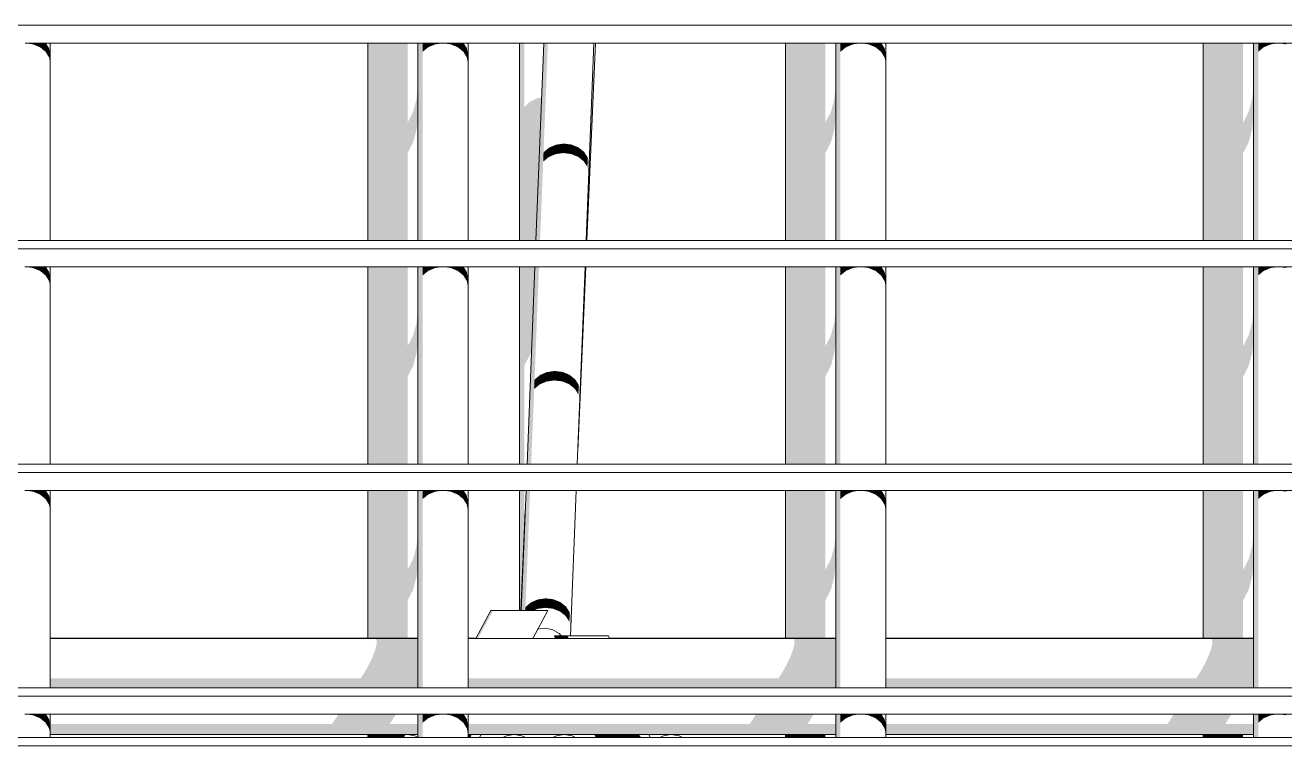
# Model space of a CAD drawing. Header units: millimetres. Extents: x -71878 to 121433, y -67383 to 83273.
# Drawn here: x 76839 to 79855, y -45549 to -43824 of the extents above; entities that cross this region are included whole.
import ezdxf

# ---------------------------------------------------------------- set-up
doc = ezdxf.new("R2010")
doc.units = ezdxf.units.MM
doc.header["$MEASUREMENT"] = 0
for name, color, linetype, lineweight in [('COLUMNAS_Pluma_Nº__1', 7, 'Continuous', 0), ('ENTIRADO_Pluma_Nº__21', 7, 'Continuous', 5), ('Vigas_Pluma_Nº__21', 7, 'Continuous', 5)]:
    doc.layers.add(name, color=color, linetype=linetype, lineweight=lineweight)
doc.layers.add('COLUMNAS_Pluma_Nº__3', color=7, linetype='Continuous', lineweight=0, true_color=0x646464)
doc.layers.add('Vigas_Pluma_Nº__3', color=7, linetype='Continuous', lineweight=0, true_color=0x646464)

msp = doc.modelspace()

# ---------------------------------------------------------------- hatches: boundary and pattern name
at = {"layer": 'COLUMNAS_Pluma_Nº__3', "linetype": 'Continuous', "lineweight": 0, "true_color": 0x191919}
for points in [[(78025.299, -43867.44), (78022.362, -43867.44), (78022.362, -44339.609), (78025.299, -44339.609)], [(78033.821, -43867.44), (78025.299, -43867.44), (78025.299, -44339.609), (78033.821, -44339.609)], [(78201.162, -43932.32), (78190.718, -44169.758), (78192.057, -44158.261), (78202.501, -43920.822)], [(78201.162, -43932.32), (78197.684, -43941.922), (78188.39, -44176.185), (78190.718, -44169.758)], [(78047.095, -44339.609), (78047.095, -44007.68), (78033.821, -44020.424), (78033.821, -44339.609)], [(78047.095, -44007.681), (78047.095, -44339.609), (78061.939, -44339.609), (78063.821, -44292.159), (78063.821, -43999.499)], [(78063.821, -43999.499), (78063.821, -44292.159), (78075.503, -43997.723)], [(78025.299, -44402.863), (78022.362, -44402.863), (78022.362, -44875.032), (78025.299, -44875.032)], [(78025.299, -44875.032), (78033.821, -44875.032), (78033.821, -44402.863), (78025.299, -44402.863)], [(78033.821, -44638.442), (78047.095, -44614.531), (78047.095, -44402.863), (78033.821, -44402.863)], [(78047.095, -44614.53), (78051.408, -44605.029), (78059.429, -44402.863), (78047.095, -44402.863)], [(78022.362, -44938.285), (78022.362, -45225.379), (78025.299, -45225.379), (78025.299, -44938.285)], [(78025.299, -44938.285), (78025.299, -45225.379), (78025.764, -45225.379), (78033.821, -45042.21), (78033.821, -44938.285)], [(78025.764, -45225.379), (78026.796, -45225.379), (78036.29, -44986.084)], [(77918.453, -45292.02), (77923.335, -45292.02), (77959.115, -45225.379), (77954.233, -45225.379)], [(78106.584, -45286.118), (78108.996, -45292.02), (78113.847, -45292.02), (78111.436, -45286.118)], [(78122.134, -45286.118), (78111.436, -45286.118), (78113.847, -45292.02), (78124.546, -45292.02)], [(78137.632, -45286.119), (78122.134, -45286.119), (78124.546, -45292.02), (78140.044, -45292.02)], [(77899.463, -45521.985), (77899.463, -45529.319), (77902.96, -45529.319), (77906.898, -45521.985)], [(77906.898, -45521.985), (77902.96, -45529.319), (77906.01, -45529.319), (77907.492, -45521.985)], [(78202.966, -45521.985), (78205.963, -45529.319), (78210.814, -45529.319), (78207.817, -45521.985)], [(78207.817, -45521.985), (78210.814, -45529.319), (78221.512, -45529.319), (78218.515, -45521.985)], [(78218.515, -45521.985), (78221.512, -45529.319), (78237.011, -45529.319), (78234.014, -45521.985)], [(78252.795, -45521.985), (78234.014, -45521.985), (78237.011, -45529.319), (78255.792, -45529.319)], [(78252.795, -45521.985), (78255.792, -45529.319), (78276.017, -45529.319), (78273.02, -45521.985)], [(78292.71, -45521.985), (78273.02, -45521.985), (78276.017, -45529.319), (78295.707, -45529.319)], [(78292.71, -45521.985), (78295.707, -45529.319), (78312.935, -45529.319), (78311.512, -45525.838), (78308.415, -45521.985)], [(78313.727, -45529.319), (78311.512, -45525.838), (78312.935, -45529.319)]]:
    msp.add_hatch(color=250, dxfattribs=at).paths.add_polyline_path(points)
at = {"layer": 'Vigas_Pluma_Nº__3', "linetype": 'Continuous', "lineweight": 0, "true_color": 0x191919}
for points in [[(76839.942, -43867.44), (76858.004, -43869.787), (76858.004, -43867.44)], [(76858.004, -43869.787), (76874.73, -43876.778), (76874.73, -43867.44), (76858.004, -43867.44)], [(76874.73, -43876.778), (76888.004, -43887.667), (76888.004, -43867.44), (76874.73, -43867.44)], [(76888.004, -43867.44), (76888.004, -43887.667), (76896.526, -43901.388), (76896.526, -43879.152), (76889.251, -43867.44)], [(77662.399, -43867.44), (77659.463, -43867.44), (77659.463, -44339.609), (77662.399, -44339.609)], [(77662.399, -43867.44), (77662.399, -44339.609), (77670.922, -44339.609), (77670.922, -43867.44)], [(77670.922, -43867.44), (77670.922, -44339.609), (77684.195, -44339.609), (77684.195, -43867.44)], [(77684.195, -44339.609), (77700.922, -44339.609), (77700.922, -43867.44), (77684.195, -43867.44)], [(77719.463, -43867.44), (77700.922, -43867.44), (77700.922, -44339.609), (77719.463, -44339.609)], [(77738.004, -43867.44), (77719.463, -43867.44), (77719.463, -44339.609), (77738.004, -44339.609)], [(77754.73, -43867.44), (77738.004, -43867.44), (77738.004, -44339.609), (77754.73, -44339.609)], [(77782.399, -43867.44), (77779.463, -43867.44), (77779.463, -44339.609), (77782.399, -44339.609)], [(77790.922, -43867.44), (77782.399, -43867.44), (77782.399, -44339.609), (77790.922, -44339.609)], [(77790.922, -43887.667), (77804.196, -43876.778), (77804.195, -43867.44), (77790.922, -43867.44)], [(77804.195, -43867.44), (77804.195, -43876.778), (77820.922, -43869.787), (77820.922, -43867.44)], [(77820.922, -43867.44), (77820.922, -43869.787), (77838.983, -43867.44)], [(77858.004, -43867.44), (77839.941, -43867.44), (77858.004, -43869.787)], [(77858.004, -43869.787), (77874.73, -43876.778), (77874.73, -43867.44), (77858.004, -43867.44)], [(77874.73, -43876.778), (77888.004, -43887.667), (77888.004, -43867.44), (77874.73, -43867.44)], [(77888.004, -43867.44), (77888.004, -43887.667), (77896.526, -43901.388), (77896.526, -43879.152), (77889.251, -43867.44)], [(78061.939, -44339.609), (78064.023, -44339.609), (78082.756, -43867.44), (78080.672, -43867.44)], [(78064.023, -44339.609), (78071.774, -44339.609), (78090.507, -43867.44), (78082.756, -43867.44)], [(78662.399, -43867.44), (78659.463, -43867.44), (78659.463, -44339.609), (78662.399, -44339.609)], [(78662.399, -44339.609), (78670.922, -44339.609), (78670.922, -43867.44), (78662.399, -43867.44)], [(78684.195, -43867.44), (78670.922, -43867.44), (78670.922, -44339.609), (78684.195, -44339.609)], [(78700.922, -43867.44), (78684.195, -43867.44), (78684.195, -44339.609), (78700.922, -44339.609)], [(78719.463, -43867.44), (78700.921, -43867.44), (78700.921, -44339.609), (78719.463, -44339.609)], [(78738.004, -43867.44), (78719.463, -43867.44), (78719.463, -44339.609), (78738.004, -44339.609)], [(78754.73, -43867.44), (78738.004, -43867.44), (78738.004, -44339.609), (78754.73, -44339.609)], [(78779.463, -43867.44), (78779.463, -44339.609), (78782.399, -44339.609), (78782.399, -43867.44)], [(78782.399, -43867.44), (78782.399, -44339.609), (78790.922, -44339.609), (78790.922, -43867.44)], [(78790.922, -43867.44), (78790.922, -43887.667), (78804.195, -43876.778), (78804.195, -43867.44)], [(78804.195, -43867.44), (78804.196, -43876.778), (78820.921, -43869.787), (78820.922, -43867.44)], [(78820.922, -43869.787), (78838.984, -43867.44), (78820.922, -43867.44)], [(78858.004, -43867.44), (78839.941, -43867.44), (78858.004, -43869.787)], [(78858.004, -43869.787), (78874.73, -43876.778), (78874.73, -43867.44), (78858.004, -43867.44)], [(78874.73, -43876.778), (78888.004, -43887.667), (78888.004, -43867.44), (78874.73, -43867.44)], [(78888.004, -43867.44), (78888.004, -43887.667), (78896.526, -43901.388), (78896.526, -43879.152), (78889.251, -43867.44)], [(79659.463, -43867.44), (79659.463, -44339.609), (79662.399, -44339.609), (79662.399, -43867.44)], [(79670.922, -43867.44), (79662.399, -43867.44), (79662.399, -44339.609), (79670.922, -44339.609)], [(79684.195, -43867.44), (79670.921, -43867.44), (79670.921, -44339.609), (79684.195, -44339.609)], [(79700.922, -43867.44), (79684.195, -43867.44), (79684.195, -44339.609), (79700.922, -44339.609)], [(79700.922, -44339.609), (79719.463, -44339.609), (79719.463, -43867.44), (79700.922, -43867.44)], [(79719.463, -44339.609), (79738.004, -44339.609), (79738.004, -43867.44), (79719.463, -43867.44)], [(79738.004, -44339.609), (79754.73, -44339.609), (79754.73, -43867.44), (79738.004, -43867.44)], [(79779.463, -43867.44), (79779.463, -44339.609), (79782.399, -44339.609), (79782.399, -43867.44)], [(79782.399, -43867.44), (79782.399, -44339.609), (79790.922, -44339.609), (79790.922, -43867.44)], [(79790.922, -43887.667), (79804.196, -43876.778), (79804.195, -43867.44), (79790.922, -43867.44)], [(79804.195, -43867.44), (79804.195, -43876.778), (79820.921, -43869.787), (79820.922, -43867.44)], [(79820.922, -43867.44), (79820.921, -43869.787), (79838.984, -43867.44)], [(79839.942, -43867.44), (79858.004, -43869.787), (79858.004, -43867.44)], [(76896.526, -43901.388), (76899.463, -43916.598), (76899.463, -43894.362), (76896.526, -43879.152)], [(77896.526, -43901.388), (77899.463, -43916.598), (77899.463, -43894.362), (77896.526, -43879.152)], [(78896.526, -43901.388), (78899.463, -43916.598), (78899.463, -43894.362), (78896.526, -43879.152)], [(77779.463, -43963.393), (77776.526, -43999.191), (77776.526, -44072.137), (77779.463, -44036.338)], [(78779.463, -43963.393), (78776.526, -43999.191), (78776.526, -44072.137), (78779.463, -44036.338)], [(79779.463, -43963.393), (79776.526, -43999.191), (79776.526, -44072.137), (79779.463, -44036.338)], [(77776.526, -43999.191), (77768.004, -44031.486), (77768.004, -44104.432), (77776.526, -44072.137)], [(78776.526, -43999.191), (78768.004, -44031.486), (78768.004, -44104.432), (78776.526, -44072.137)], [(79776.526, -43999.191), (79768.004, -44031.486), (79768.004, -44104.432), (79776.526, -44072.137)], [(77768.004, -44104.432), (77768.004, -44031.486), (77754.73, -44057.115), (77754.73, -44130.061)], [(78768.004, -44031.486), (78754.73, -44057.115), (78754.73, -44130.061), (78768.004, -44104.432)], [(79768.003, -44031.486), (79754.73, -44057.115), (79754.73, -44130.062), (79768.003, -44104.432)], [(78092.36, -44139.848), (78108.974, -44132.704), (78109.87, -44110.098), (78093.257, -44117.243)], [(78108.973, -44132.704), (78127.477, -44130.12), (78128.374, -44107.514), (78109.87, -44110.098)], [(78127.477, -44130.12), (78146.06, -44132.349), (78146.957, -44109.743), (78128.374, -44107.514)], [(78146.06, -44132.349), (78162.902, -44139.173), (78163.799, -44116.567), (78146.957, -44109.743)], [(78079.263, -44150.854), (78092.36, -44139.848), (78093.257, -44117.243), (78080.16, -44128.248)], [(78162.902, -44139.173), (78176.356, -44149.924), (78177.253, -44127.318), (78163.799, -44116.567)], [(78176.356, -44149.924), (78185.104, -44163.549), (78186.001, -44140.944), (78177.253, -44127.318)], [(78185.104, -44163.549), (78188.29, -44178.716), (78189.187, -44156.11), (78186.001, -44140.944)], [(76858.004, -44402.863), (76840.061, -44402.863), (76858.004, -44405.194)], [(76858.004, -44405.194), (76874.73, -44412.185), (76874.73, -44402.863), (76858.004, -44402.863)], [(76874.73, -44412.185), (76888.004, -44423.074), (76888.004, -44402.863), (76874.73, -44402.863)], [(76888.004, -44402.863), (76888.004, -44423.074), (76896.526, -44436.795), (76896.526, -44414.559), (76889.261, -44402.863)], [(77659.463, -44402.863), (77659.463, -44875.032), (77662.399, -44875.032), (77662.399, -44402.863)], [(77662.399, -44402.863), (77662.399, -44875.032), (77670.922, -44875.032), (77670.922, -44402.863)], [(77670.922, -44402.863), (77670.922, -44875.032), (77684.195, -44875.032), (77684.195, -44402.863)], [(77684.195, -44402.863), (77684.195, -44875.032), (77700.922, -44875.032), (77700.922, -44402.863)], [(77700.922, -44402.863), (77700.922, -44875.032), (77719.463, -44875.032), (77719.463, -44402.863)], [(77738.004, -44402.863), (77719.463, -44402.863), (77719.463, -44875.032), (77738.004, -44875.032)], [(77738.004, -44402.863), (77738.004, -44875.032), (77754.73, -44875.032), (77754.73, -44402.863)], [(77779.463, -44402.863), (77779.463, -44875.032), (77782.399, -44875.032), (77782.399, -44402.863)], [(77790.922, -44402.863), (77782.399, -44402.863), (77782.399, -44875.032), (77790.922, -44875.032)], [(77790.922, -44423.074), (77804.195, -44412.185), (77804.195, -44402.863), (77790.922, -44402.863)], [(77804.195, -44412.185), (77820.921, -44405.194), (77820.922, -44402.863), (77804.195, -44402.863)], [(77820.922, -44405.194), (77838.865, -44402.862), (77820.922, -44402.863)], [(77840.061, -44402.863), (77858.004, -44405.194), (77858.004, -44402.863)], [(77858.004, -44405.194), (77874.73, -44412.185), (77874.73, -44402.863), (77858.004, -44402.863)], [(77874.73, -44412.185), (77888.004, -44423.074), (77888.004, -44402.863), (77874.73, -44402.863)], [(77888.004, -44402.863), (77888.004, -44423.074), (77896.526, -44436.795), (77896.526, -44414.559), (77889.261, -44402.863)], [(78040.696, -44875.032), (78042.78, -44875.032), (78061.513, -44402.863), (78059.429, -44402.863)], [(78042.78, -44875.032), (78050.531, -44875.032), (78069.265, -44402.863), (78061.513, -44402.863)], [(78659.463, -44875.032), (78662.399, -44875.032), (78662.399, -44402.863), (78659.463, -44402.863)], [(78662.399, -44402.863), (78662.399, -44875.032), (78670.922, -44875.032), (78670.922, -44402.863)], [(78670.922, -44402.863), (78670.922, -44875.032), (78684.195, -44875.032), (78684.195, -44402.863)], [(78684.195, -44402.863), (78684.195, -44875.032), (78700.922, -44875.032), (78700.922, -44402.863)], [(78700.922, -44402.863), (78700.921, -44875.032), (78719.463, -44875.032), (78719.463, -44402.863)], [(78719.463, -44402.863), (78719.463, -44875.032), (78738.004, -44875.032), (78738.004, -44402.863)], [(78738.004, -44402.863), (78738.004, -44875.032), (78754.73, -44875.032), (78754.73, -44402.863)], [(78779.463, -44402.863), (78779.463, -44875.032), (78782.399, -44875.032), (78782.399, -44402.863)], [(78782.399, -44875.032), (78790.922, -44875.032), (78790.922, -44402.863), (78782.399, -44402.863)], [(78790.922, -44402.863), (78790.921, -44423.074), (78804.195, -44412.185), (78804.195, -44402.863)], [(78804.196, -44412.185), (78820.922, -44405.194), (78820.922, -44402.863), (78804.195, -44402.863)], [(78820.922, -44405.194), (78838.863, -44402.863), (78820.922, -44402.863)], [(78858.004, -44402.863), (78840.061, -44402.863), (78858.004, -44405.194)], [(78858.004, -44405.194), (78874.73, -44412.185), (78874.73, -44402.863), (78858.004, -44402.863)], [(78874.73, -44412.185), (78888.004, -44423.074), (78888.004, -44402.863), (78874.73, -44402.863)], [(78888.004, -44402.863), (78888.004, -44423.074), (78896.526, -44436.795), (78896.526, -44414.559), (78889.261, -44402.863)], [(79662.399, -44402.863), (79659.463, -44402.863), (79659.463, -44875.032), (79662.399, -44875.032)], [(79662.399, -44402.863), (79662.399, -44875.032), (79670.922, -44875.032), (79670.922, -44402.863)], [(79684.195, -44402.863), (79670.922, -44402.863), (79670.922, -44875.032), (79684.195, -44875.032)], [(79700.922, -44402.863), (79684.195, -44402.863), (79684.195, -44875.032), (79700.922, -44875.032)], [(79719.463, -44402.863), (79700.922, -44402.863), (79700.922, -44875.032), (79719.463, -44875.032)], [(79719.463, -44402.863), (79719.463, -44875.032), (79738.004, -44875.032), (79738.004, -44402.863)], [(79738.004, -44402.863), (79738.004, -44875.032), (79754.73, -44875.032), (79754.73, -44402.863)], [(79779.463, -44402.863), (79779.463, -44875.032), (79782.399, -44875.032), (79782.399, -44402.863)], [(79790.922, -44402.863), (79782.399, -44402.863), (79782.399, -44875.032), (79790.922, -44875.032)], [(79790.922, -44402.863), (79790.922, -44423.074), (79804.195, -44412.185), (79804.195, -44402.863)], [(79804.195, -44402.863), (79804.195, -44412.185), (79820.921, -44405.194), (79820.922, -44402.863)], [(79820.922, -44405.194), (79838.865, -44402.862), (79820.922, -44402.863)], [(79840.061, -44402.863), (79858.004, -44405.194), (79858.004, -44402.863)], [(76896.526, -44436.795), (76899.463, -44452.005), (76899.463, -44429.769), (76896.526, -44414.559)], [(77896.526, -44436.795), (77899.463, -44452.005), (77899.463, -44429.769), (77896.526, -44414.559)], [(78896.526, -44436.795), (78899.463, -44452.005), (78899.463, -44429.769), (78896.526, -44414.559)], [(77779.463, -44498.799), (77776.526, -44534.598), (77776.526, -44607.544), (77779.463, -44571.745)], [(78779.463, -44498.799), (78776.526, -44534.598), (78776.526, -44607.544), (78779.463, -44571.745)], [(79779.463, -44498.799), (79776.526, -44534.598), (79776.526, -44607.544), (79779.463, -44571.745)], [(77776.526, -44534.598), (77768.004, -44566.893), (77768.004, -44639.838), (77776.526, -44607.544)], [(78776.526, -44534.598), (78768.004, -44566.892), (78768.004, -44639.838), (78776.526, -44607.544)], [(79776.526, -44534.598), (79768.004, -44566.893), (79768.004, -44639.838), (79776.526, -44607.544)], [(77768.003, -44566.893), (77754.73, -44592.521), (77754.73, -44665.467), (77768.003, -44639.839)], [(78768.003, -44566.893), (78754.73, -44592.521), (78754.73, -44665.467), (78768.003, -44639.839)], [(79768.004, -44566.892), (79754.73, -44592.522), (79754.73, -44665.468), (79768.003, -44639.839)], [(78071.662, -44661.551), (78070.765, -44684.157), (78087.378, -44677.012), (78088.275, -44654.407)], [(78087.378, -44677.012), (78105.882, -44674.428), (78106.779, -44651.822), (78088.275, -44654.407)], [(78105.882, -44674.428), (78124.465, -44676.657), (78125.361, -44654.051), (78106.779, -44651.822)], [(78124.464, -44676.657), (78141.307, -44683.481), (78142.204, -44660.875), (78125.361, -44654.051)], [(78057.668, -44695.162), (78070.765, -44684.157), (78071.662, -44661.551), (78058.565, -44672.557)], [(78141.307, -44683.481), (78154.761, -44694.232), (78155.657, -44671.626), (78142.204, -44660.875)], [(78154.761, -44694.232), (78163.509, -44707.858), (78164.405, -44685.252), (78155.657, -44671.626)], [(78163.509, -44707.858), (78166.695, -44723.024), (78167.591, -44700.419), (78164.405, -44685.252)], [(76840.181, -44938.285), (76858.004, -44940.601), (76858.004, -44938.285)], [(76858.004, -44940.601), (76874.73, -44947.592), (76874.73, -44938.285), (76858.004, -44938.285)], [(76874.73, -44947.592), (76888.004, -44958.481), (76888.004, -44938.285), (76874.73, -44938.285)], [(76888.004, -44938.285), (76888.004, -44958.481), (76896.526, -44972.202), (76896.526, -44949.966), (76889.271, -44938.285)], [(76896.526, -44972.202), (76899.463, -44987.412), (76899.463, -44965.176), (76896.526, -44949.966)], [(77662.399, -44938.285), (77659.463, -44938.285), (77659.463, -45291.333), (77662.399, -45291.333)], [(77662.399, -44938.285), (77662.399, -45291.333), (77670.922, -45291.333), (77670.922, -44938.285)], [(77670.922, -44938.285), (77670.922, -45291.333), (77684.195, -45291.333), (77684.195, -44938.285)], [(77700.922, -44938.285), (77684.195, -44938.285), (77684.195, -45291.333), (77700.922, -45291.333)], [(77719.463, -44938.285), (77700.922, -44938.285), (77700.922, -45291.333), (77719.463, -45291.333)], [(77719.463, -44938.285), (77719.463, -45291.333), (77738.004, -45291.333), (77738.004, -44938.285)], [(77738.004, -44938.285), (77738.004, -45291.333), (77754.73, -45291.333), (77754.73, -44938.285)], [(77779.463, -44938.285), (77779.463, -45410.455), (77782.399, -45410.455), (77782.399, -44938.285)], [(77782.399, -44938.285), (77782.399, -45410.455), (77790.922, -45410.455), (77790.922, -44938.285)], [(77790.922, -44958.481), (77804.196, -44947.592), (77804.195, -44938.285), (77790.922, -44938.285)], [(77804.195, -44947.592), (77820.921, -44940.601), (77820.922, -44938.285), (77804.195, -44938.285)], [(77820.921, -44940.601), (77838.745, -44938.285), (77820.922, -44938.285)], [(77840.181, -44938.285), (77858.004, -44940.601), (77858.004, -44938.285)], [(77858.004, -44940.601), (77874.73, -44947.592), (77874.73, -44938.285), (77858.004, -44938.285)], [(77874.73, -44947.592), (77888.004, -44958.481), (77888.004, -44938.285), (77874.73, -44938.285)], [(77888.004, -44938.285), (77888.004, -44958.481), (77896.526, -44972.202), (77896.526, -44949.966), (77889.271, -44938.285)], [(77896.526, -44972.202), (77899.463, -44987.412), (77899.463, -44965.176), (77896.526, -44949.966)], [(78038.186, -44938.285), (78026.796, -45225.379), (78028.88, -45225.379), (78040.27, -44938.285)], [(78028.88, -45225.379), (78036.632, -45225.379), (78048.022, -44938.285), (78040.27, -44938.285)], [(78659.463, -44938.285), (78659.463, -45291.333), (78662.399, -45291.333), (78662.399, -44938.285)], [(78662.399, -44938.285), (78662.399, -45291.333), (78670.922, -45291.333), (78670.922, -44938.285)], [(78684.195, -44938.285), (78670.922, -44938.285), (78670.922, -45291.333), (78684.195, -45291.333)], [(78684.195, -44938.285), (78684.195, -45291.333), (78700.922, -45291.333), (78700.922, -44938.285)], [(78700.922, -44938.285), (78700.922, -45291.333), (78719.463, -45291.333), (78719.463, -44938.285)], [(78738.004, -44938.285), (78719.463, -44938.285), (78719.463, -45291.333), (78738.004, -45291.333)], [(78754.73, -44938.285), (78738.004, -44938.285), (78738.004, -45291.333), (78754.73, -45291.333)], [(78779.463, -44938.285), (78779.463, -45410.455), (78782.399, -45410.455), (78782.399, -44938.285)], [(78790.922, -44938.285), (78782.399, -44938.285), (78782.399, -45410.455), (78790.922, -45410.455)], [(78790.921, -44958.481), (78804.195, -44947.592), (78804.195, -44938.285), (78790.922, -44938.285)], [(78804.195, -44947.592), (78820.921, -44940.601), (78820.922, -44938.285), (78804.195, -44938.285)], [(78820.921, -44940.601), (78838.744, -44938.285), (78820.922, -44938.285)], [(78858.004, -44938.285), (78840.181, -44938.285), (78858.004, -44940.601)], [(78858.004, -44940.601), (78874.73, -44947.592), (78874.73, -44938.285), (78858.004, -44938.285)], [(78874.73, -44947.592), (78888.004, -44958.481), (78888.004, -44938.285), (78874.73, -44938.285)], [(78888.004, -44938.285), (78888.004, -44958.481), (78896.526, -44972.202), (78896.526, -44949.966), (78889.271, -44938.285)], [(78896.526, -44972.202), (78899.463, -44987.412), (78899.463, -44965.176), (78896.526, -44949.966)], [(79662.399, -44938.285), (79659.463, -44938.285), (79659.463, -45291.333), (79662.399, -45291.333)], [(79662.399, -44938.285), (79662.399, -45291.333), (79670.922, -45291.333), (79670.922, -44938.285)], [(79684.195, -44938.285), (79670.922, -44938.285), (79670.922, -45291.333), (79684.195, -45291.333)], [(79700.922, -44938.285), (79684.195, -44938.285), (79684.195, -45291.333), (79700.922, -45291.333)], [(79700.922, -44938.285), (79700.922, -45291.333), (79719.463, -45291.333), (79719.463, -44938.285)], [(79719.463, -45291.333), (79738.004, -45291.333), (79738.004, -44938.285), (79719.463, -44938.285)], [(79738.004, -44938.285), (79738.004, -45291.333), (79754.73, -45291.333), (79754.73, -44938.285)], [(79779.463, -44938.285), (79779.463, -45410.455), (79782.399, -45410.455), (79782.399, -44938.285)], [(79782.399, -44938.285), (79782.399, -45410.455), (79790.922, -45410.455), (79790.922, -44938.285)], [(79790.922, -44958.481), (79804.196, -44947.592), (79804.195, -44938.285), (79790.922, -44938.285)], [(79804.195, -44947.592), (79820.921, -44940.601), (79820.922, -44938.285), (79804.195, -44938.285)], [(79820.922, -44940.601), (79838.744, -44938.285), (79820.922, -44938.285)], [(79858.004, -44938.285), (79840.181, -44938.286), (79858.004, -44940.601)], [(77779.463, -45034.205), (77776.526, -45070.004), (77776.526, -45142.95), (77779.463, -45107.151)], [(78779.463, -45034.205), (78776.526, -45070.004), (78776.526, -45142.95), (78779.463, -45107.151)], [(79779.463, -45034.205), (79776.526, -45070.004), (79776.526, -45142.95), (79779.463, -45107.151)], [(77776.526, -45070.004), (77768.004, -45102.299), (77768.004, -45175.245), (77776.526, -45142.95)], [(78776.526, -45070.004), (78768.004, -45102.299), (78768.004, -45175.245), (78776.526, -45142.95)], [(79776.526, -45070.004), (79768.004, -45102.299), (79768.004, -45175.245), (79776.526, -45142.95)], [(77768.003, -45102.299), (77754.73, -45127.928), (77754.729, -45200.874), (77768.003, -45175.245)], [(78768.003, -45175.245), (78768.004, -45102.299), (78754.73, -45127.928), (78754.729, -45200.874)], [(79768.004, -45175.245), (79768.004, -45102.299), (79754.73, -45127.928), (79754.73, -45200.874)], [(78065.783, -45221.321), (78084.287, -45218.736), (78085.184, -45196.131), (78066.68, -45198.715)], [(78084.287, -45218.736), (78102.869, -45220.965), (78103.766, -45198.36), (78085.184, -45196.131)], [(78036.632, -45225.379), (78049.292, -45225.379), (78050.066, -45205.86), (78036.969, -45216.865)], [(78056.347, -45225.379), (78065.783, -45221.321), (78066.68, -45198.715), (78050.067, -45205.86), (78049.292, -45225.379)], [(78102.869, -45220.965), (78119.712, -45227.789), (78120.609, -45205.184), (78103.766, -45198.36)], [(78119.712, -45227.789), (78133.165, -45238.541), (78134.062, -45215.935), (78120.609, -45205.184)], [(78133.165, -45238.541), (78141.913, -45252.166), (78142.81, -45229.561), (78134.062, -45215.935)], [(78141.913, -45252.166), (78145.099, -45267.333), (78145.996, -45244.727), (78142.81, -45229.56)], [(77394.335, -45292.02), (77597.414, -45292.02), (77601.164, -45291.333), (77398.086, -45291.333)], [(77678.114, -45316.753), (77672.139, -45333.479), (77779.463, -45333.479), (77779.463, -45316.753)], [(77676.615, -45292.02), (77680.468, -45294.956), (77779.463, -45294.956), (77779.463, -45292.02)], [(77680.984, -45303.479), (77678.114, -45316.753), (77779.463, -45316.753), (77779.463, -45303.479)], [(77680.984, -45303.479), (77779.463, -45303.479), (77779.463, -45294.957), (77680.468, -45294.957)], [(78398.086, -45291.333), (78394.337, -45292.02), (78597.415, -45292.02), (78601.164, -45291.333)], [(78678.115, -45316.753), (78672.139, -45333.479), (78779.463, -45333.479), (78779.463, -45316.753)], [(78676.615, -45292.02), (78680.468, -45294.957), (78779.463, -45294.957), (78779.463, -45292.02)], [(78678.114, -45316.753), (78779.463, -45316.753), (78779.463, -45303.479), (78680.984, -45303.479)], [(78680.468, -45294.957), (78680.984, -45303.479), (78779.463, -45303.479), (78779.463, -45294.957)], [(79398.086, -45291.333), (79394.335, -45292.02), (79597.414, -45292.02), (79601.164, -45291.333)], [(79678.114, -45316.753), (79672.139, -45333.479), (79779.463, -45333.479), (79779.463, -45316.753)], [(79676.615, -45292.02), (79680.468, -45294.957), (79779.463, -45294.957), (79779.463, -45292.02)], [(79680.984, -45303.479), (79678.114, -45316.753), (79779.463, -45316.753), (79779.463, -45303.479)], [(79680.468, -45294.957), (79680.984, -45303.479), (79779.463, -45303.479), (79779.463, -45294.957)], [(77672.139, -45333.479), (77663.643, -45352.02), (77779.463, -45352.02), (77779.463, -45333.479)], [(78663.643, -45352.02), (78779.463, -45352.02), (78779.463, -45333.479), (78672.139, -45333.479)], [(79672.139, -45333.479), (79663.643, -45352.02), (79779.463, -45352.02), (79779.463, -45333.479)], [(77642.582, -45387.287), (77779.463, -45387.287), (77779.463, -45370.561), (77653.458, -45370.561)], [(77663.643, -45352.02), (77653.458, -45370.561), (77779.463, -45370.561), (77779.463, -45352.02)], [(78642.582, -45387.287), (78779.463, -45387.287), (78779.463, -45370.561), (78653.459, -45370.561)], [(78663.643, -45352.02), (78653.458, -45370.561), (78779.463, -45370.561), (78779.463, -45352.02)], [(79653.459, -45370.561), (79642.581, -45387.287), (79779.463, -45387.287), (79779.463, -45370.561)], [(79653.459, -45370.561), (79779.463, -45370.561), (79779.463, -45352.02), (79663.643, -45352.02)], [(76899.463, -45387.287), (76899.463, -45400.561), (77779.463, -45400.561), (77779.463, -45387.287)], [(76899.463, -45409.083), (77779.463, -45409.083), (77779.463, -45400.561), (76899.463, -45400.561)], [(77899.463, -45400.561), (78779.463, -45400.561), (78779.463, -45387.287), (77899.463, -45387.287)], [(77899.463, -45400.561), (77899.463, -45409.083), (78779.463, -45409.083), (78779.463, -45400.561)], [(78899.463, -45387.287), (78899.463, -45400.561), (79779.463, -45400.561), (79779.463, -45387.287)], [(79779.463, -45400.561), (78899.463, -45400.561), (78899.463, -45409.083), (79779.463, -45409.083)], [(76899.463, -45410.455), (77779.463, -45410.455), (77779.463, -45409.084), (76899.463, -45409.084)], [(77899.463, -45410.455), (78779.463, -45410.455), (78779.463, -45409.084), (77899.463, -45409.084)], [(78899.463, -45410.455), (79779.463, -45410.455), (79779.463, -45409.084), (78899.463, -45409.084)], [(76858.004, -45473.708), (76840.301, -45473.708), (76858.004, -45476.008)], [(76858.004, -45476.008), (76874.73, -45483), (76874.73, -45473.708), (76858.004, -45473.708)], [(76874.73, -45483), (76888.004, -45493.889), (76888.004, -45473.708), (76874.73, -45473.708)], [(76888.004, -45473.708), (76888.004, -45493.889), (76896.526, -45507.61), (76896.526, -45485.373), (76889.28, -45473.708)], [(76896.526, -45507.61), (76899.463, -45522.82), (76899.463, -45500.584), (76896.526, -45485.374)], [(76899.463, -45510.526), (77779.463, -45510.526), (77779.463, -45497.252), (76899.463, -45497.252)], [(77573.7, -45497.252), (77711.697, -45497.252), (77722.574, -45480.526), (77584.577, -45480.526)], [(77588.322, -45473.708), (77584.577, -45480.526), (77722.574, -45480.526), (77726.319, -45473.708)], [(77782.399, -45473.708), (77779.463, -45473.708), (77779.463, -45529.319), (77782.399, -45529.319)], [(77790.922, -45473.708), (77782.399, -45473.708), (77782.399, -45529.319), (77790.922, -45529.319)], [(77790.921, -45493.889), (77804.195, -45483), (77804.195, -45473.708), (77790.922, -45473.708)], [(77804.195, -45483), (77820.921, -45476.008), (77820.922, -45473.708), (77804.195, -45473.708)], [(77820.922, -45476.008), (77838.624, -45473.708), (77820.922, -45473.708)], [(77858.004, -45473.708), (77840.302, -45473.708), (77858.004, -45476.008)], [(77858.004, -45476.008), (77874.73, -45483), (77874.73, -45473.708), (77858.004, -45473.708)], [(77874.73, -45482.999), (77888.004, -45493.889), (77888.004, -45473.708), (77874.73, -45473.708)], [(77888.004, -45473.708), (77888.004, -45493.889), (77896.526, -45507.61), (77896.526, -45485.374), (77889.28, -45473.708)], [(77896.526, -45507.61), (77899.463, -45522.819), (77899.463, -45500.583), (77896.526, -45485.374)], [(77899.463, -45510.526), (78779.463, -45510.526), (78779.463, -45497.252), (77899.463, -45497.252)], [(78584.577, -45480.526), (78573.7, -45497.252), (78711.696, -45497.252), (78722.574, -45480.526)], [(78588.322, -45473.708), (78584.577, -45480.526), (78722.574, -45480.526), (78726.319, -45473.708)], [(78782.399, -45473.708), (78779.463, -45473.708), (78779.463, -45529.319), (78782.399, -45529.319)], [(78782.399, -45473.708), (78782.399, -45529.319), (78790.922, -45529.319), (78790.922, -45473.708)], [(78790.922, -45493.889), (78804.195, -45483), (78804.195, -45473.708), (78790.922, -45473.708)], [(78804.195, -45483), (78820.922, -45476.008), (78820.922, -45473.708), (78804.195, -45473.708)], [(78820.922, -45473.708), (78820.922, -45476.008), (78838.624, -45473.708)], [(78840.301, -45473.708), (78858.004, -45476.008), (78858.004, -45473.708)], [(78858.004, -45476.008), (78874.73, -45483), (78874.73, -45473.708), (78858.004, -45473.708)], [(78874.73, -45483), (78888.004, -45493.889), (78888.004, -45473.708), (78874.73, -45473.708)], [(78888.004, -45473.708), (78888.004, -45493.889), (78896.526, -45507.61), (78896.526, -45485.374), (78889.28, -45473.708)], [(78896.526, -45485.374), (78896.526, -45507.61), (78899.463, -45522.82), (78899.463, -45500.583)], [(79779.463, -45497.252), (78899.463, -45497.252), (78899.463, -45510.526), (79779.463, -45510.526)], [(79573.701, -45497.252), (79711.697, -45497.252), (79722.573, -45480.526), (79584.577, -45480.526)], [(79588.322, -45473.708), (79584.577, -45480.526), (79722.574, -45480.526), (79726.319, -45473.708)], [(79779.463, -45473.708), (79779.463, -45529.319), (79782.399, -45529.319), (79782.399, -45473.708)], [(79782.399, -45473.708), (79782.399, -45529.319), (79790.922, -45529.319), (79790.922, -45473.708)], [(79790.922, -45473.708), (79790.922, -45493.889), (79804.196, -45483), (79804.195, -45473.708)], [(79804.195, -45473.708), (79804.195, -45483), (79820.921, -45476.008), (79820.922, -45473.708)], [(79820.922, -45473.708), (79820.921, -45476.008), (79838.624, -45473.708)], [(79858.004, -45473.708), (79840.301, -45473.708), (79858.004, -45476.008)], [(76899.463, -45519.048), (77779.463, -45519.048), (77779.463, -45510.526), (76899.463, -45510.526)], [(76899.463, -45521.985), (77779.463, -45521.985), (77779.463, -45519.048), (76899.463, -45519.048)], [(77659.463, -45529.319), (77662.399, -45529.319), (77662.399, -45521.985), (77659.463, -45521.985)], [(77662.399, -45529.319), (77670.922, -45529.319), (77670.922, -45521.985), (77662.399, -45521.985)], [(77684.195, -45521.985), (77670.922, -45521.985), (77670.922, -45529.319), (77684.195, -45529.319)], [(77700.922, -45521.985), (77684.195, -45521.985), (77684.195, -45529.319), (77700.922, -45529.319)], [(77700.922, -45529.319), (77719.463, -45529.319), (77719.463, -45521.985), (77700.922, -45521.985)], [(77719.463, -45521.985), (77719.463, -45529.319), (77726.566, -45529.319), (77735.198, -45524.921), (77738.004, -45524.477), (77738.004, -45521.985)], [(77735.198, -45524.921), (77726.566, -45529.319), (77745.776, -45529.319), (77749.101, -45522.719)], [(77753.739, -45521.985), (77738.004, -45521.985), (77738.004, -45524.477)], [(77754.73, -45521.985), (77753.739, -45521.985), (77754.73, -45522.142)], [(77899.463, -45510.526), (77899.463, -45519.048), (78779.463, -45519.048), (78779.463, -45510.526)], [(78779.463, -45519.048), (77899.463, -45519.048), (77899.463, -45521.985), (78779.463, -45521.985)], [(78659.463, -45529.319), (78662.399, -45529.319), (78662.399, -45521.985), (78659.463, -45521.985)], [(78662.399, -45529.319), (78670.922, -45529.319), (78670.922, -45521.985), (78662.399, -45521.985)], [(78670.922, -45529.319), (78684.196, -45529.319), (78684.196, -45521.985), (78670.922, -45521.985)], [(78700.922, -45521.985), (78684.196, -45521.985), (78684.196, -45529.319), (78700.922, -45529.319)], [(78700.922, -45529.319), (78719.463, -45529.319), (78719.463, -45521.985), (78700.922, -45521.985)], [(78719.463, -45529.319), (78738.004, -45529.319), (78738.004, -45521.985), (78719.463, -45521.985)], [(78738.004, -45529.319), (78754.73, -45529.319), (78754.73, -45521.985), (78738.004, -45521.985)], [(78899.463, -45510.526), (78899.463, -45519.048), (79779.463, -45519.048), (79779.463, -45510.526)], [(78899.463, -45521.985), (79779.463, -45521.985), (79779.463, -45519.048), (78899.463, -45519.048)], [(79659.463, -45529.319), (79662.399, -45529.319), (79662.399, -45521.985), (79659.463, -45521.985)], [(79662.399, -45529.319), (79670.922, -45529.319), (79670.922, -45521.985), (79662.399, -45521.985)], [(79670.921, -45529.319), (79684.195, -45529.319), (79684.195, -45521.985), (79670.921, -45521.985)], [(79684.195, -45521.985), (79684.195, -45529.319), (79700.922, -45529.319), (79700.922, -45521.985)], [(79700.922, -45529.319), (79719.463, -45529.319), (79719.463, -45521.985), (79700.922, -45521.985)], [(79719.463, -45529.319), (79738.004, -45529.319), (79738.004, -45521.985), (79719.463, -45521.985)], [(79738.004, -45529.319), (79754.73, -45529.319), (79754.73, -45521.985), (79738.004, -45521.985)]]:
    msp.add_hatch(color=250, dxfattribs=at).paths.add_polyline_path(points)

# ---------------------------------------------------------------- linework, layer by layer
at = {"layer": 'COLUMNAS_Pluma_Nº__1', "linetype": 'Continuous'}
for p, q in [((78022.362, -43867.44), (78022.362, -44339.609)), ((78204.849, -43867.44), (78184.08, -44339.609)), ((78022.362, -44402.863), (78022.362, -44875.032)), ((78181.298, -44402.863), (78161.906, -44843.731)), ((78022.362, -44938.285), (78022.362, -45225.379)), ((78036.29, -44986.084), (78025.764, -45225.379)), ((77954.233, -45225.379), (77918.453, -45292.02)), ((77959.115, -45225.379), (77954.233, -45225.379)), ((77970.167, -45225.379), (77959.115, -45225.379)), ((77986.308, -45225.379), (77970.167, -45225.379)), ((78005.957, -45225.379), (77986.308, -45225.379)), ((78027.19, -45225.379), (78005.957, -45225.379)), ((78047.93, -45225.379), (78027.19, -45225.379)), ((78066.146, -45225.379), (78047.93, -45225.379)), ((78090.06, -45225.379), (78054.281, -45292.02)), ((78080.055, -45225.379), (78066.146, -45225.379)), ((78088.295, -45225.379), (78080.055, -45225.379)), ((78090.06, -45225.379), (78088.295, -45225.379)), ((78111.436, -45286.119), (78106.584, -45286.119)), ((78106.584, -45286.119), (78108.996, -45292.02)), ((78122.134, -45286.119), (78111.436, -45286.119)), ((78137.632, -45286.119), (78122.134, -45286.119)), ((78156.413, -45286.119), (78137.632, -45286.119)), ((78176.639, -45286.119), (78156.413, -45286.119)), ((78196.329, -45286.119), (78176.639, -45286.119)), ((78213.556, -45286.119), (78196.329, -45286.119)), ((78226.634, -45286.119), (78213.556, -45286.119)), ((78234.283, -45286.119), (78226.634, -45286.119)), ((78235.754, -45286.119), (78234.283, -45286.119)), ((78235.754, -45286.119), (78238.166, -45292.02)), ((77930.813, -45521.985), (77926.875, -45529.319)), ((78202.966, -45521.985), (78205.963, -45529.319)), ((78332.135, -45521.985), (78335.132, -45529.319))]:
    msp.add_line(p, q, dxfattribs=at)
at = {"layer": 'ENTIRADO_Pluma_Nº__21', "linetype": 'Continuous'}
for p, q in [((66676.181, -43824.017), (83302.779, -43824.017)), ((76839.942, -43867.44), (77839.091, -43867.44)), ((77839.834, -43867.44), (78839.091, -43867.44)), ((78839.834, -43867.44), (79839.091, -43867.44)), ((79839.834, -43867.44), (80838.984, -43867.44)), ((66888.057, -44339.609), (83090.902, -44339.609)), ((76839.422, -44339.527), (76839.503, -44339.527)), ((76899.463, -44339.527), (77659.463, -44339.527)), ((77839.422, -44339.527), (77839.503, -44339.527)), ((77899.463, -44339.527), (78022.362, -44339.527)), ((78184.084, -44339.527), (78659.463, -44339.527)), ((78839.422, -44339.527), (78839.503, -44339.527)), ((78899.463, -44339.527), (79659.463, -44339.527)), ((79839.422, -44339.527), (79839.503, -44339.527)), ((66888.057, -44359.44), (83090.902, -44359.44)), ((76839.954, -44402.863), (77838.972, -44402.863)), ((77839.954, -44402.863), (78838.972, -44402.863)), ((78839.954, -44402.863), (79838.972, -44402.863)), ((79840.061, -44402.863), (80838.972, -44402.863)), ((67099.934, -44875.032), (82879.026, -44875.032)), ((67099.934, -44894.863), (82879.026, -44894.863)), ((76899.463, -44874.933), (77659.463, -44874.933)), ((77899.463, -44874.933), (78022.362, -44874.933)), ((78160.668, -44874.933), (78659.463, -44874.933)), ((78899.463, -44874.933), (79659.463, -44874.933)), ((76840.073, -44938.285), (77838.852, -44938.285)), ((77840.181, -44938.285), (78838.852, -44938.285)), ((78840.073, -44938.285), (79838.852, -44938.285)), ((79840.181, -44938.285), (80838.744, -44938.285)), ((67311.81, -45410.455), (82667.15, -45410.455)), ((67311.81, -45430.285), (82667.15, -45430.285)), ((76840.193, -45473.708), (77838.732, -45473.708)), ((77840.193, -45473.708), (78838.732, -45473.708)), ((78840.193, -45473.708), (79838.732, -45473.708)), ((79840.193, -45473.708), (80838.732, -45473.708)), ((67358.909, -45529.319), (82620.051, -45529.319)), ((67358.909, -45549.15), (82620.051, -45549.15))]:
    msp.add_line(p, q, dxfattribs=at)
at = {"layer": 'Vigas_Pluma_Nº__21', "linetype": 'Continuous'}
for p, q in [((76838.984, -43867.44), (76839.463, -43867.374)), ((76839.942, -43867.44), (76839.463, -43867.374)), ((76899.463, -44339.609), (76899.463, -43867.44)), ((77659.463, -44339.609), (77659.463, -43867.44)), ((77779.463, -43867.44), (77779.463, -44339.609)), ((77839.463, -43867.374), (77838.984, -43867.44)), ((77839.463, -43867.374), (77839.942, -43867.44)), ((77899.463, -43867.44), (77899.463, -44339.609)), ((78061.939, -44339.609), (78080.672, -43867.44)), ((78181.906, -44339.609), (78200.64, -43867.44)), ((78659.463, -43867.44), (78659.463, -44339.609)), ((78779.463, -43867.44), (78779.463, -44339.609)), ((78839.463, -43867.374), (78838.984, -43867.44)), ((78839.463, -43867.374), (78839.942, -43867.44)), ((78899.463, -43867.44), (78899.463, -44339.609)), ((79659.463, -43867.44), (79659.463, -44339.609)), ((79779.463, -44339.609), (79779.463, -43867.44)), ((79838.984, -43867.44), (79839.463, -43867.374)), ((79839.942, -43867.44), (79839.463, -43867.374)), ((76839.463, -44402.78), (76838.864, -44402.863)), ((76839.463, -44402.78), (76840.061, -44402.863)), ((76899.463, -44875.032), (76899.463, -44402.863)), ((77659.463, -44875.032), (77659.463, -44402.863)), ((77779.463, -44402.863), (77779.463, -44875.032)), ((77838.864, -44402.863), (77839.463, -44402.78)), ((77840.061, -44402.863), (77839.463, -44402.78)), ((77899.463, -44402.863), (77899.463, -44875.032)), ((78040.696, -44875.032), (78059.429, -44402.863)), ((78160.664, -44875.032), (78179.397, -44402.863)), ((78659.463, -44402.863), (78659.463, -44875.032)), ((78779.463, -44402.863), (78779.463, -44875.032)), ((78838.864, -44402.863), (78839.463, -44402.78)), ((78840.061, -44402.863), (78839.463, -44402.78)), ((78899.463, -44402.863), (78899.463, -44875.032)), ((79659.463, -44402.863), (79659.463, -44875.032)), ((79779.463, -44875.032), (79779.463, -44402.863)), ((79839.463, -44402.78), (79838.864, -44402.863)), ((79839.463, -44402.78), (79840.061, -44402.863)), ((76838.744, -44938.285), (76839.463, -44938.187)), ((76840.181, -44938.285), (76839.463, -44938.187)), ((76899.463, -45410.455), (76899.463, -44938.285)), ((77659.463, -45291.333), (77659.463, -44938.285)), ((77779.463, -44938.285), (77779.463, -45410.455)), ((77839.463, -44938.187), (77838.744, -44938.285)), ((77839.463, -44938.187), (77840.181, -44938.285)), ((77899.463, -44938.285), (77899.463, -45410.455)), ((78026.796, -45225.379), (78038.186, -44938.285)), ((78144.354, -45286.119), (78158.154, -44938.285)), ((78659.463, -44938.285), (78659.463, -45291.333)), ((78779.463, -44938.285), (78779.463, -45410.455)), ((78839.463, -44938.187), (78838.744, -44938.285)), ((78839.463, -44938.187), (78840.181, -44938.285)), ((78899.463, -44938.285), (78899.463, -45410.455)), ((79659.463, -44938.285), (79659.463, -45291.333)), ((79779.463, -45410.455), (79779.463, -44938.285)), ((79838.744, -44938.285), (79839.463, -44938.187)), ((79840.181, -44938.285), (79839.463, -44938.187)), ((78065.968, -45270.252), (78082.362, -45267.244)), ((78082.362, -45267.244), (78100.898, -45270.645)), ((78100.898, -45270.645), (78117.62, -45280.514)), ((78117.62, -45280.514), (78122.458, -45286.119)), ((77779.463, -45291.333), (76899.463, -45291.333)), ((77779.463, -45292.02), (76899.463, -45292.02)), ((77918.843, -45291.333), (77899.463, -45291.333)), ((78779.463, -45292.02), (77899.463, -45292.02)), ((78779.463, -45291.333), (78237.885, -45291.333)), ((79779.463, -45291.333), (78899.463, -45291.333)), ((79779.463, -45292.02), (78899.463, -45292.02)), ((76839.463, -45473.593), (76838.624, -45473.708)), ((76839.463, -45473.593), (76840.301, -45473.708)), ((76899.463, -45529.319), (76899.463, -45473.708)), ((77779.463, -45473.708), (77779.463, -45529.319)), ((77838.624, -45473.708), (77839.463, -45473.593)), ((77840.301, -45473.708), (77839.463, -45473.593)), ((77899.463, -45473.708), (77899.463, -45529.319)), ((78779.463, -45473.708), (78779.463, -45529.319)), ((78838.624, -45473.708), (78839.463, -45473.593)), ((78840.301, -45473.708), (78839.463, -45473.593)), ((78899.463, -45473.708), (78899.463, -45529.319)), ((79779.463, -45529.319), (79779.463, -45473.708)), ((79839.463, -45473.593), (79838.624, -45473.708)), ((79839.463, -45473.593), (79840.301, -45473.708)), ((76899.463, -45521.985), (77779.463, -45521.985)), ((77659.463, -45529.319), (77659.463, -45521.985)), ((77726.566, -45529.319), (77735.198, -45524.921)), ((77735.198, -45524.921), (77753.739, -45521.985)), ((77753.739, -45521.985), (77772.28, -45524.921)), ((77772.28, -45524.921), (77779.463, -45528.581)), ((77899.463, -45521.985), (78779.463, -45521.985)), ((77982.65, -45529.319), (77991.282, -45524.921)), ((77991.282, -45524.921), (78009.823, -45521.985)), ((78009.823, -45521.985), (78028.364, -45524.921)), ((78028.364, -45524.921), (78036.996, -45529.319)), ((78102.65, -45529.319), (78111.282, -45524.921)), ((78111.282, -45524.921), (78129.823, -45521.985)), ((78129.823, -45521.985), (78148.364, -45524.921)), ((78148.364, -45524.921), (78156.996, -45529.319)), ((78358.735, -45529.319), (78367.366, -45524.921)), ((78367.366, -45524.921), (78385.907, -45521.985)), ((78385.907, -45521.985), (78404.448, -45524.921)), ((78404.448, -45524.921), (78413.08, -45529.319)), ((78659.463, -45521.985), (78659.463, -45529.319)), ((78899.463, -45521.985), (79779.463, -45521.985)), ((79659.463, -45521.985), (79659.463, -45529.319))]:
    msp.add_line(p, q, dxfattribs=at)

doc.saveas('drawing.dxf')
